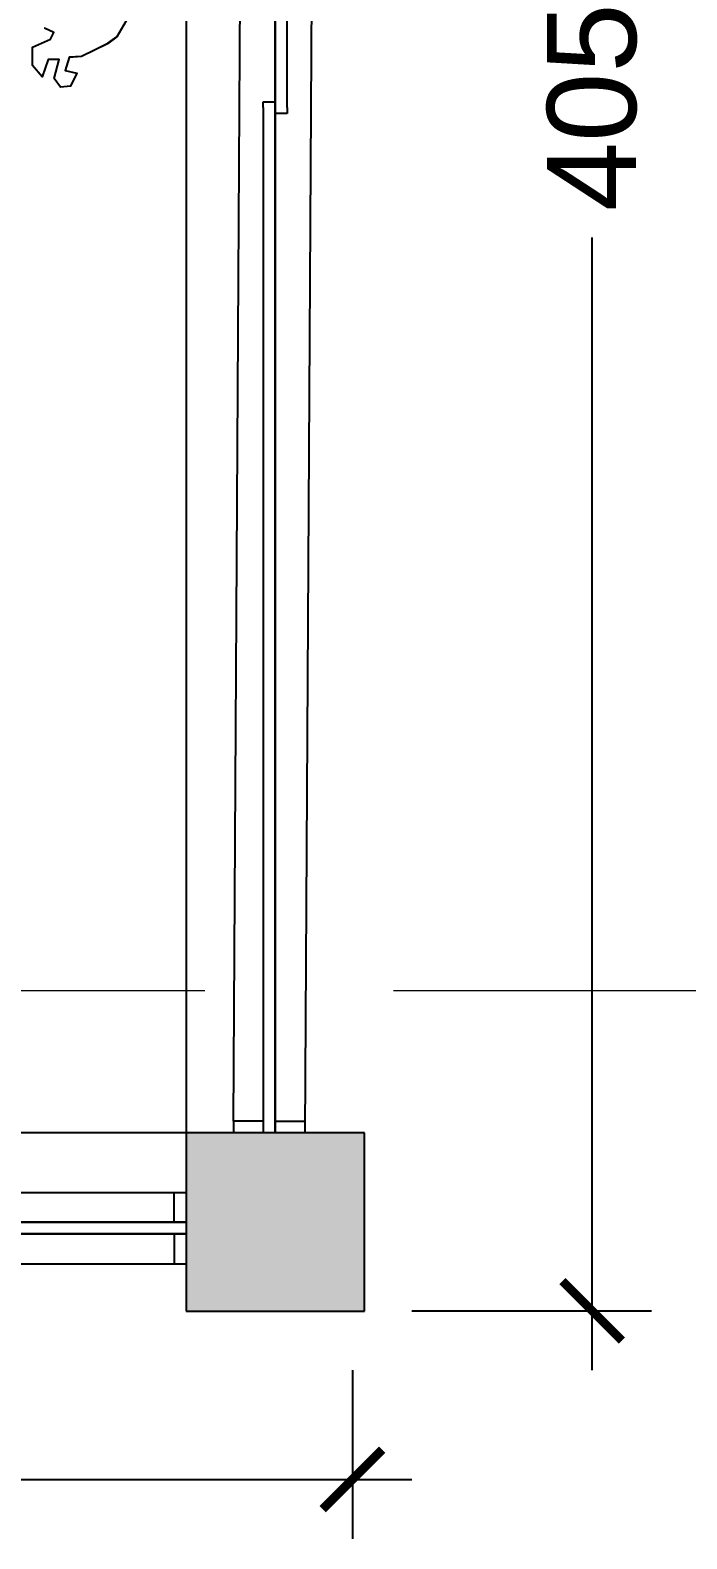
# Model space of a CAD drawing. Header units: centimetres. Extents: x -3096 to 17897, y -3131 to 15798.
# Drawn here: x 3118.2 to 3228.7, y 4075 to 4328.8 of the extents above; entities that cross this region are included whole.
import ezdxf

# ---------------------------------------------------------------- set-up
doc = ezdxf.new("R2010")
doc.units = ezdxf.units.CM
doc.linetypes.add('DASHED2', pattern=[9.525, 6.35, -3.175])
doc.layers.add('A-ANNO SYMB', color=3, linetype='Continuous', lineweight=13)
for name, color, linetype in [('alberi', 74, 'Continuous'), ('Riempimenti', 4, 'Continuous'), ('vetri', 2, 'Continuous')]:
    doc.layers.add(name, color=color, linetype=linetype)
doc.styles.get("Standard").update_dxf_attribs({"font": 'Arial.ttf'})
doc.dimstyles.new('1_100', dxfattribs={"dimtxt": 15, "dimasz": 10, "dimexe": 10, "dimexo": 10, "dimgap": 5, "dimtad": 2, "dimdec": 0, "dimtxsty": 'Standard', "dimblk": 'ARCHTICK', "dimcen": 2.5, "dimdle": 10, "dimadec": 0, "dimazin": 0, "dimtfac": 1, "dimtdec": 0, "dimtmove": 0, "dimatfit": 3, "dimldrblk": 'ARCHTICK', "dimfxl": 1, "dimarcsym": 0})

# ---------------------------------------------------------------- blocks, each defined once
blk = doc.blocks.new('_ArchTick')
at = {"color": 0, "linetype": 'ByBlock', "const_width": 0.15}
blk.add_lwpolyline([(-0.5, -0.5), (0.5, 0.5)], dxfattribs=at)
blk = doc.blocks.new('*D106')
at = {"layer": 'A-ANNO SYMB', "color": 0, "lineweight": -2, "transparency": 16777216}
for p, q in [((2762.45, 4103.36), (2762.45, 4075)), ((3172.45, 4103.36), (3172.45, 4075)), ((2752.45, 4085), (3182.45, 4085))]:
    blk.add_line(p, q, dxfattribs=at)
at = {"layer": 'Defpoints', "color": 0, "transparency": 16777216}
for p in [(2762.45, 4113.36), (3172.45, 4113.36), (3172.45, 4085)]:
    blk.add_point(p, dxfattribs=at)
at = {"layer": 'A-ANNO SYMB', "color": 0, "lineweight": -2, "transparency": 16777216, "xscale": 10, "yscale": 10, "zscale": 10, "rotation": 180}
blk.add_blockref('_ArchTick', (2762.45, 4085), dxfattribs=at)
at = {"layer": 'A-ANNO SYMB', "color": 0, "lineweight": -2, "transparency": 16777216, "xscale": 10, "yscale": 10, "zscale": 10}
blk.add_blockref('_ArchTick', (3172.45, 4085), dxfattribs=at)
at = {"layer": 'A-ANNO SYMB', "color": 0, "transparency": 16777216, "insert": (2967.45, 4097.61), "char_height": 15, "attachment_point": 5}
blk.add_mtext('410', dxfattribs=at)
blk = doc.blocks.new('*D107')
at = {"layer": 'A-ANNO SYMB', "color": 0, "lineweight": -2, "transparency": 16777216}
for p, q in [((3212.8, 4528.36), (3212.8, 4337.74)), ((3182.45, 4518.36), (3222.8, 4518.36)), ((3212.8, 4103.36), (3212.8, 4293.97)), ((3182.45, 4113.36), (3222.8, 4113.36))]:
    blk.add_line(p, q, dxfattribs=at)
at = {"layer": 'Defpoints', "color": 0, "transparency": 16777216}
for p in [(3172.45, 4518.36), (3212.8, 4518.36), (3172.45, 4113.36)]:
    blk.add_point(p, dxfattribs=at)
at = {"layer": 'A-ANNO SYMB', "color": 0, "lineweight": -2, "transparency": 16777216, "xscale": 10, "yscale": 10, "zscale": 10}
for p, rotation in [((3212.8, 4518.36), 90), ((3212.8, 4113.36), 270)]:
    blk.add_blockref('_ArchTick', p, dxfattribs=dict(at, rotation=rotation))
at = {"layer": 'A-ANNO SYMB', "color": 0, "transparency": 16777216, "insert": (3212.8, 4315.86), "char_height": 15, "attachment_point": 5, "rotation": 90}
blk.add_mtext('405', dxfattribs=at)

msp = doc.modelspace()

# ---------------------------------------------------------------- hatches: boundary and pattern name
at = {"layer": 'Riempimenti', "transparency": 33554462}
h = msp.add_hatch(color=256, dxfattribs=at)
h.dxf.hatch_style = 1
h.set_gradient(color1=(91, 91, 91), color2=(91, 91, 91), tint=1)
h.paths.add_polyline_path([(3174.47, 4143.3), (3144.47, 4143.3), (3144.47, 4113.3), (3174.47, 4113.3)])

# ---------------------------------------------------------------- linework, layer by layer
for p, q in [((3144.47, 4518.3), (3144.47, 4143.3)), ((3174.47, 4143.3), (3144.47, 4143.3)), ((3144.47, 4143.3), (3144.47, 4113.3)), ((3174.47, 4113.3), (3174.47, 4143.3)), ((3144.47, 4128.3), (3144.47, 4128.3)), ((3144.47, 4113.3), (3174.47, 4113.3))]:
    msp.add_line(p, q)
msp.add_lwpolyline([(3144.47, 4143.3), (3144.47, 4143.3), (2794.47, 4143.3), (2794.47, 4518.3)])
at = {"layer": 'A-ANNO SYMB', "linetype": 'DASHED2', "ltscale": 10}
msp.add_line((2131.64, 4167.28), (3865.72, 4167.28), dxfattribs=at)
at = {"layer": 'A-ANNO SYMB'}
msp.add_lwpolyline([(3134.41, 4330.47), (3132.85, 4327.77), (3131.26, 4326.62), (3126.89, 4324.44), (3124.8, 4324.32), (3124.12, 4322.09), (3126.13, 4321.66), (3125.04, 4319.48), (3123.37, 4319.29), (3122.31, 4320.77), (3122.31, 4320.77), (3123.1, 4323.94), (3121.25, 4323.98), (3120.28, 4321.01), (3118.65, 4322.94), (3118.61, 4326.02), (3121.66, 4327.39), (3122.21, 4328.48), (3120.65, 4329.24)], dxfattribs=at)
at = {"layer": 'alberi'}
msp.add_lwpolyline([(3134.4, 4330.42), (3132.84, 4327.72), (3131.26, 4326.56), (3126.88, 4324.38), (3124.79, 4324.26), (3124.11, 4322.03), (3126.12, 4321.6), (3125.03, 4319.42), (3123.36, 4319.24), (3122.3, 4320.71), (3122.3, 4320.71), (3123.1, 4323.89), (3121.25, 4323.92), (3120.27, 4320.96), (3118.65, 4322.89), (3118.61, 4325.97), (3121.66, 4327.33), (3122.2, 4328.42), (3120.64, 4329.19)], dxfattribs=at)
at = {"layer": 'vetri'}
for p, q in [((3152.47, 4145.3), (3154.47, 4488.29)), ((3159.47, 4143.3), (3159.47, 4488.3)), ((3159.47, 4143.3), (3159.47, 4488.3)), ((3159.47, 4488.3), (3159.47, 4143.3)), ((3159.47, 4143.3), (3159.47, 4488.3)), ((3161.47, 4315.8), (3161.47, 4488.3)), ((3166.47, 4486.29), (3164.47, 4143.3)), ((3159.47, 4145.3), (3159.47, 4323.3)), ((3157.47, 4315.8), (3157.47, 4316.8)), ((3157.47, 4316.8), (3159.47, 4316.8)), ((3157.47, 4315.8), (3157.47, 4143.3)), ((3161.47, 4315.8), (3161.47, 4314.8)), ((3161.47, 4314.8), (3159.47, 4314.8)), ((3157.47, 4145.3), (3152.47, 4145.3)), ((3152.47, 4145.3), (3152.47, 4143.3)), ((3159.47, 4145.3), (3164.47, 4145.3)), ((3164.47, 4145.3), (3164.47, 4143.3)), ((2796.47, 4133.3), (3142.47, 4133.3)), ((3142.47, 4128.3), (3142.47, 4133.3)), ((3142.47, 4133.3), (3144.47, 4133.3)), ((2794.47, 4128.3), (3144.47, 4128.3)), ((3144.47, 4128.3), (2794.47, 4128.3)), ((2796.47, 4128.3), (3144.47, 4128.3)), ((2794.47, 4126.3), (3144.47, 4126.3)), ((2794.47, 4126.3), (3144.47, 4126.3)), ((3144.47, 4126.3), (2794.47, 4126.3)), ((3142.47, 4126.3), (3142.47, 4121.3)), ((2794.47, 4121.3), (3142.47, 4121.3)), ((3142.47, 4121.3), (3144.47, 4121.3))]:
    msp.add_line(p, q, dxfattribs=at)

# ---------------------------------------------------------------- dimensions: what is measured, and where the dimension line sits
at = {"layer": 'A-ANNO SYMB'}
dim = msp.add_linear_dim(base=(3212.8, 4518.36), p1=(3172.45, 4113.36), p2=(3172.45, 4518.36), angle=90, dimstyle='1_100', override={"dimtad": 0}, dxfattribs=at)
dim.commit()
dim.dimension.update_dxf_attribs({"geometry": '*D107', "text_midpoint": (3212.8, 4315.86)})
dim = msp.add_linear_dim(base=(3172.45, 4085), p1=(2762.45, 4113.36), p2=(3172.45, 4113.36), dimstyle='1_100', override={"dimtad": 1}, dxfattribs=at)
dim.commit()
dim.dimension.update_dxf_attribs({"geometry": '*D106', "text_midpoint": (2967.45, 4097.61)})

doc.saveas('drawing.dxf')
